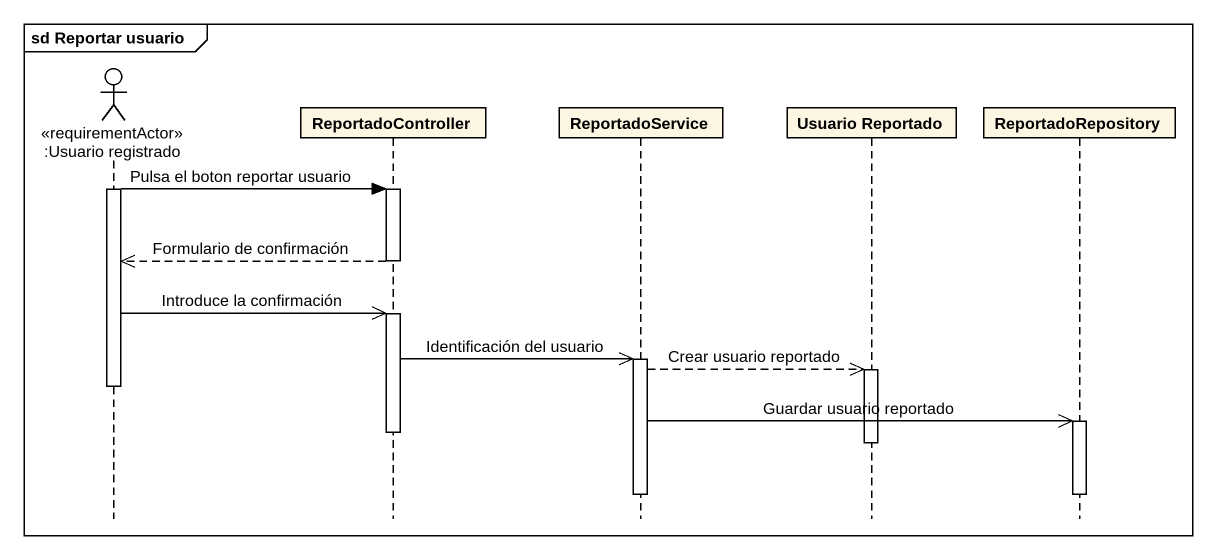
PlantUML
@startuml
mainframe sd Reportar usuario
hide footbox
actor ":Usuario registrado" as Usuario_registrado <<requirementActor>>
participant ReportadoController
participant ReportadoService
participant "Usuario Reportado" as Usuario_Reportado
participant ReportadoRepository

activate Usuario_registrado
Usuario_registrado -> ReportadoController : Pulsa el boton reportar usuario
activate ReportadoController
ReportadoController -->> Usuario_registrado : Formulario de confirmación
deactivate ReportadoController
Usuario_registrado ->> ReportadoController : Introduce la confirmación
activate ReportadoController
ReportadoController ->> ReportadoService : Identificación del usuario
activate ReportadoService
ReportadoService -->> Usuario_Reportado : Crear usuario reportado
activate Usuario_Reportado
deactivate Usuario_registrado
ReportadoService ->> ReportadoRepository : Guardar usuario reportado
activate ReportadoRepository
deactivate ReportadoController
deactivate Usuario_Reportado
deactivate ReportadoService
deactivate ReportadoRepository
@enduml
